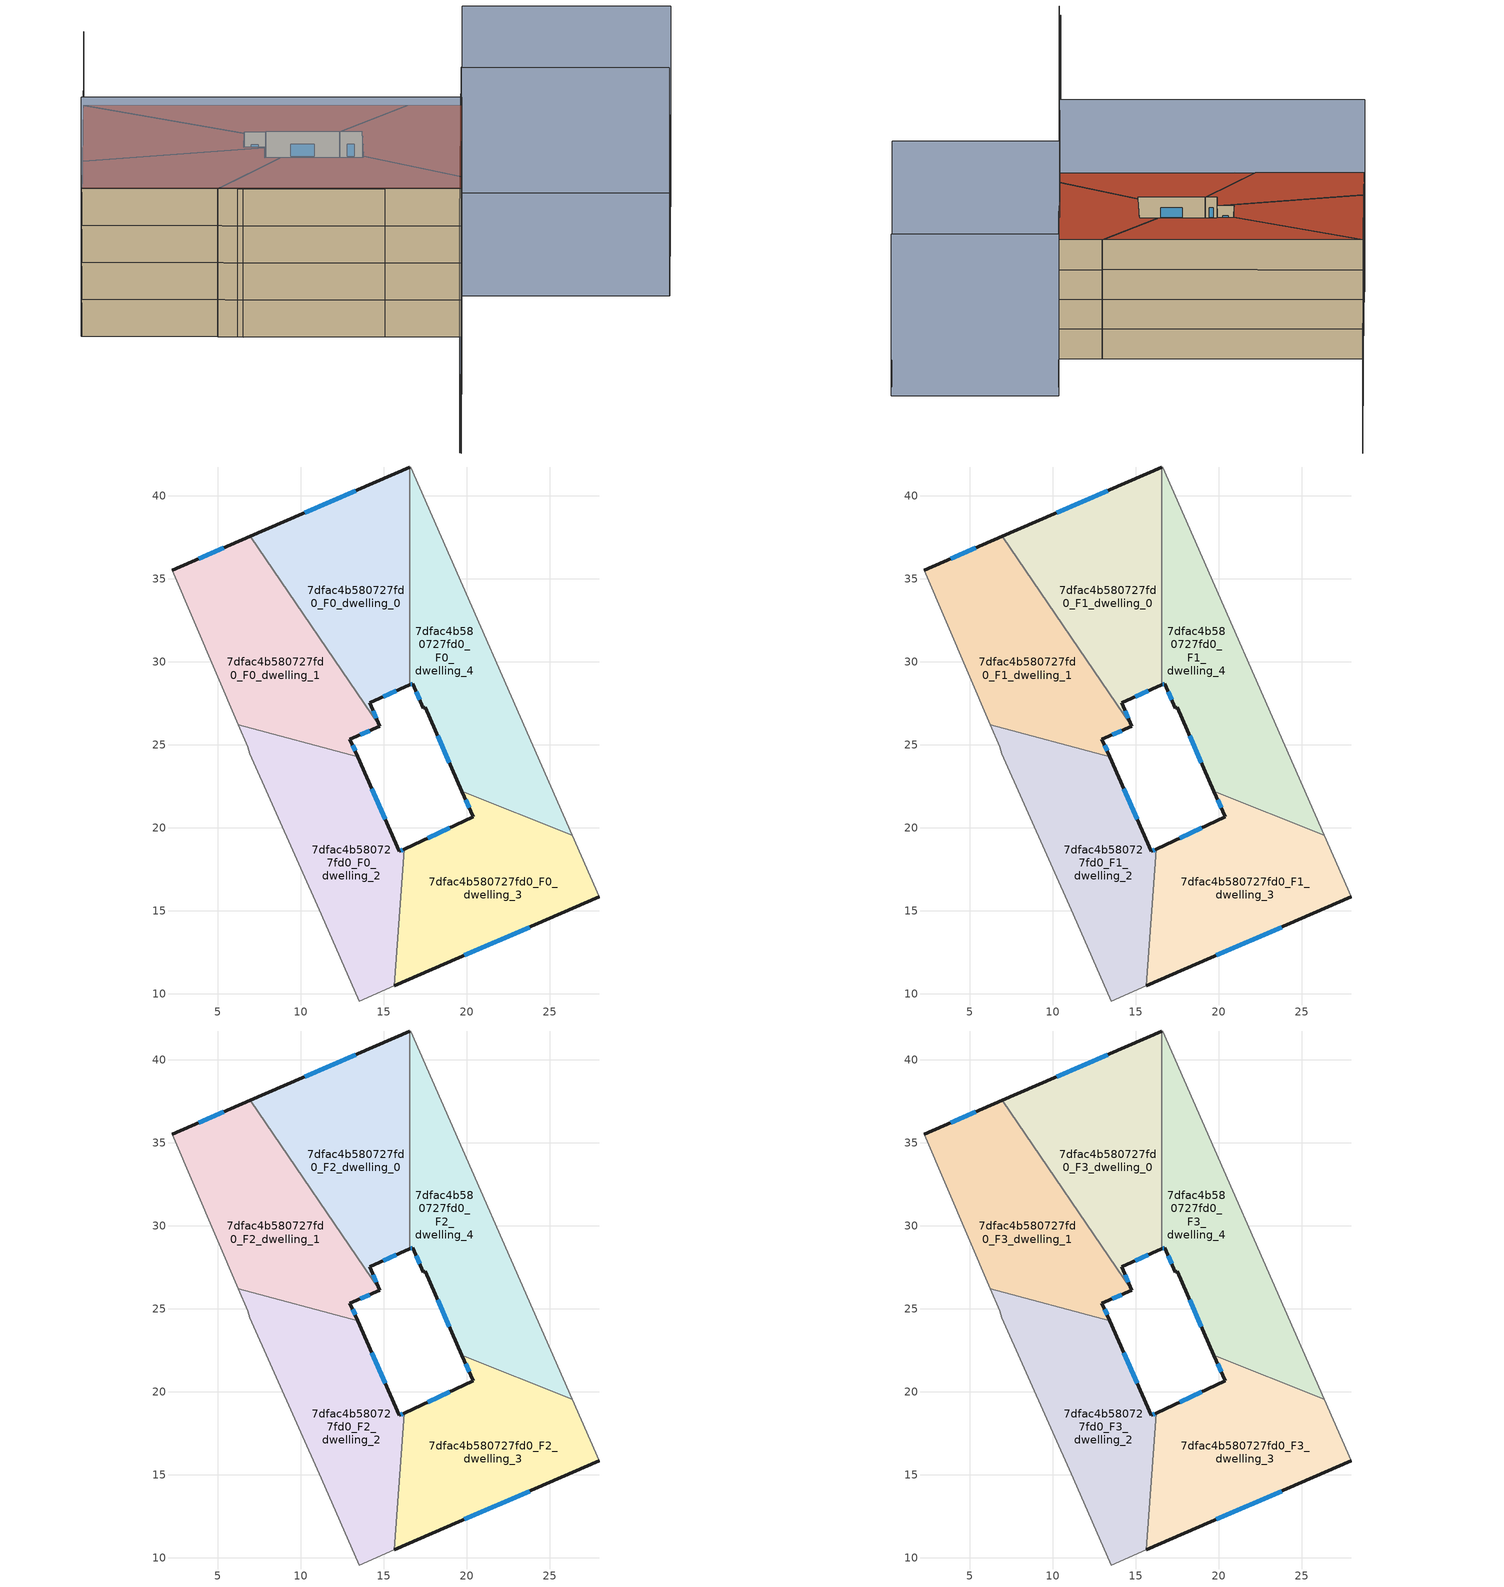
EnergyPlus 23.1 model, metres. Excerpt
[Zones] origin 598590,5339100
7dfac4b580727fd0_F0_dwelling_0
 floor ground (EU_floor_Construction): 16.59,41.72 16.59,28.62 14.15,27.55 14.78,26.14 14.77,26.13 6.97,37.56 z0
 wall outside (EU_wall_Construction): 14.77,26.13 14.78,26.14 14.15,27.55 16.59,28.62 / 16.59,41.72 6.97,37.56 z0:3
 wall to 7dfac4b580727fd0_F0_dwelling_4 (EU_wall_Construction): 16.59,28.62 16.59,41.72 z0:3
 wall to 7dfac4b580727fd0_F0_dwelling_1 (EU_wall_Construction): 6.97,37.56 14.77,26.13 z0:3
 window (EU_Window_Construction): 14.98,27.92 15.76,28.26 / 14.57,26.62 14.37,27.07 / 13.31,40.3 10.24,38.97 z1.02:1.98
7dfac4b580727fd0_F0_dwelling_1
 floor ground (EU_floor_Construction): 6.97,37.56 14.77,26.13 12.97,25.34 13.43,24.3 6.25,26.21 2.26,35.52 z0
 wall outside (EU_wall_Construction): 13.43,24.3 12.97,25.34 14.77,26.13 / 6.97,37.56 2.26,35.52 z0:3
 wall adiabatic (EU_wall_Construction): 2.26,35.52 6.25,26.21 z0:3
 wall to 7dfac4b580727fd0_F0_dwelling_2 (EU_wall_Construction): 6.25,26.21 13.43,24.3 z0:3
 window (EU_Window_Construction): 13.58,25.61 14.16,25.86 / 13.28,24.66 13.13,24.99 / 5.37,36.86 3.86,36.21 z1.02:1.98
7dfac4b580727fd0_F0_dwelling_2
 floor ground (EU_floor_Construction): 13.43,24.3 15.94,18.58 16.24,18.73 15.65,10.5 13.53,9.58 11.24,14.81 6.94,24.46 6.82,24.88 6.25,26.21 z0
 wall outside (EU_wall_Construction): 16.24,18.73 15.94,18.58 13.43,24.3 z0:3
 wall adiabatic (EU_wall_Construction): 6.25,26.21 6.82,24.88 6.94,24.46 11.24,14.81 13.53,9.58 15.65,10.5 z0:3
 wall to 7dfac4b580727fd0_F0_dwelling_3 (EU_wall_Construction): 15.65,10.5 16.24,18.73 z0:3
 window (EU_Window_Construction): 15.09,20.53 14.28,22.36 / 16.14,18.68 16.04,18.63 z1.02:1.98
7dfac4b580727fd0_F0_dwelling_3
 floor ground (EU_floor_Construction): 26.36,19.57 27.99,15.86 15.65,10.5 16.24,18.73 20.39,20.68 19.71,22.22 z0
 wall outside (EU_wall_Construction): 19.71,22.22 20.39,20.68 16.24,18.73 / 15.65,10.5 27.99,15.86 z0:3
 wall adiabatic (EU_wall_Construction): 27.99,15.86 26.36,19.57 z0:3
 wall to 7dfac4b580727fd0_F0_dwelling_4 (EU_wall_Construction): 26.36,19.57 19.71,22.22 z0:3
 window (EU_Window_Construction): 18.98,20.01 17.65,19.39 / 19.94,21.69 20.16,21.2 / 19.85,12.32 23.79,14.03 z1.02:1.98
7dfac4b580727fd0_F0_dwelling_4
 floor ground (EU_floor_Construction): 16.64,41.74 26.36,19.57 19.71,22.22 17.5,27.26 17.4,27.22 16.75,28.69 16.59,28.62 16.59,41.72 z0
 wall outside (EU_wall_Construction): 16.59,28.62 16.75,28.69 17.4,27.22 17.5,27.26 19.71,22.22 z0:3
 wall adiabatic (EU_wall_Construction): 26.36,19.57 16.64,41.74 16.59,41.72 z0:3
 window (EU_Window_Construction): 18.25,25.55 18.96,23.93 / 16.97,28.19 17.18,27.72 / 16.64,28.64 16.7,28.67 z1.02:1.98
7dfac4b580727fd0_F1_dwelling_0
 floor to 7dfac4b580727fd0_F0_dwelling_0 (EU_floor_Construction): 16.59,41.72 16.59,28.62 14.15,27.55 14.78,26.14 14.76,26.13 6.97,37.56 z3
 wall outside (EU_wall_Construction): 14.77,26.13 14.78,26.14 14.15,27.55 16.59,28.62 / 16.59,41.72 6.97,37.56 z3:6
 wall to 7dfac4b580727fd0_F1_dwelling_4 (EU_wall_Construction): 16.59,28.62 16.59,41.72 z3:6
 wall to 7dfac4b580727fd0_F1_dwelling_1 (EU_wall_Construction): 6.97,37.56 14.77,26.13 z3:6
 window (EU_Window_Construction): 14.98,27.92 15.76,28.26 / 14.57,26.62 14.37,27.07 / 13.31,40.3 10.24,38.97 z4.02:4.98
7dfac4b580727fd0_F1_dwelling_1
 floor to 7dfac4b580727fd0_F0_dwelling_1 (EU_floor_Construction): 6.97,37.56 14.76,26.13 12.97,25.34 13.43,24.3 6.25,26.21 2.26,35.52 z3
 wall outside (EU_wall_Construction): 13.43,24.3 12.97,25.34 14.77,26.13 / 6.97,37.56 2.26,35.52 z3:6
 wall adiabatic (EU_wall_Construction): 2.26,35.52 6.25,26.21 z3:6
 wall to 7dfac4b580727fd0_F1_dwelling_2 (EU_wall_Construction): 6.25,26.21 13.43,24.3 z3:6
 window (EU_Window_Construction): 13.58,25.61 14.16,25.86 / 13.28,24.66 13.13,24.99 / 5.37,36.86 3.86,36.21 z4.02:4.98
7dfac4b580727fd0_F1_dwelling_2
 floor to 7dfac4b580727fd0_F0_dwelling_2 (EU_floor_Construction): 13.43,24.3 15.94,18.58 16.24,18.73 15.65,10.5 13.53,9.58 11.24,14.81 6.94,24.46 6.82,24.88 6.25,26.21 z3
 wall outside (EU_wall_Construction): 16.24,18.73 15.94,18.58 13.43,24.3 z3:6
 wall adiabatic (EU_wall_Construction): 6.25,26.21 6.82,24.88 6.94,24.46 11.24,14.81 13.53,9.58 15.65,10.5 z3:6
 wall to 7dfac4b580727fd0_F1_dwelling_3 (EU_wall_Construction): 15.65,10.5 16.24,18.73 z3:6
 window (EU_Window_Construction): 15.09,20.53 14.28,22.36 / 16.14,18.68 16.04,18.63 z4.02:4.98
7dfac4b580727fd0_F1_dwelling_3
 floor to 7dfac4b580727fd0_F0_dwelling_3 (EU_floor_Construction): 26.36,19.57 27.99,15.86 15.65,10.5 16.24,18.73 20.39,20.68 19.71,22.22 z3
 wall outside (EU_wall_Construction): 19.71,22.22 20.39,20.68 16.24,18.73 / 15.65,10.5 27.99,15.86 z3:6
 wall adiabatic (EU_wall_Construction): 27.99,15.86 26.36,19.57 z3:6
 wall to 7dfac4b580727fd0_F1_dwelling_4 (EU_wall_Construction): 26.36,19.57 19.71,22.22 z3:6
 window (EU_Window_Construction): 18.98,20.01 17.65,19.39 / 19.94,21.69 20.16,21.2 / 19.85,12.32 23.79,14.03 z4.02:4.98
7dfac4b580727fd0_F1_dwelling_4
 floor to 7dfac4b580727fd0_F0_dwelling_4 (EU_floor_Construction): 16.64,41.74 26.36,19.57 19.71,22.22 17.5,27.26 17.4,27.22 16.75,28.69 16.59,28.62 16.59,41.72 z3
 wall outside (EU_wall_Construction): 16.59,28.62 16.75,28.69 17.4,27.22 17.5,27.26 19.71,22.22 z3:6
 wall adiabatic (EU_wall_Construction): 26.36,19.57 16.64,41.74 16.59,41.72 z3:6
 window (EU_Window_Construction): 18.25,25.55 18.96,23.93 / 16.97,28.19 17.18,27.72 / 16.64,28.64 16.7,28.67 z4.02:4.98
7dfac4b580727fd0_F2_dwelling_0
 floor to 7dfac4b580727fd0_F1_dwelling_0 (EU_floor_Construction): 16.59,41.72 16.59,28.62 14.15,27.55 14.78,26.14 14.76,26.13 6.97,37.56 z6
 wall outside (EU_wall_Construction): 14.77,26.13 14.78,26.14 14.15,27.55 16.59,28.62 / 16.59,41.72 6.97,37.56 z6:9
 wall to 7dfac4b580727fd0_F2_dwelling_4 (EU_wall_Construction): 16.59,28.62 16.59,41.72 z6:9
 wall to 7dfac4b580727fd0_F2_dwelling_1 (EU_wall_Construction): 6.97,37.56 14.77,26.13 z6:9
 window (EU_Window_Construction): 14.98,27.92 15.76,28.26 / 14.57,26.62 14.37,27.07 / 13.31,40.3 10.24,38.97 z7.02:7.98
7dfac4b580727fd0_F2_dwelling_1
 floor to 7dfac4b580727fd0_F1_dwelling_1 (EU_floor_Construction): 6.97,37.56 14.76,26.13 12.97,25.34 13.43,24.3 6.25,26.21 2.26,35.52 z6
 wall outside (EU_wall_Construction): 13.43,24.3 12.97,25.34 14.77,26.13 / 6.97,37.56 2.26,35.52 z6:9
 wall adiabatic (EU_wall_Construction): 2.26,35.52 6.25,26.21 z6:9
 wall to 7dfac4b580727fd0_F2_dwelling_2 (EU_wall_Construction): 6.25,26.21 13.43,24.3 z6:9
 window (EU_Window_Construction): 13.58,25.61 14.16,25.86 / 13.28,24.66 13.13,24.99 / 5.37,36.86 3.86,36.21 z7.02:7.98
7dfac4b580727fd0_F2_dwelling_2
 floor to 7dfac4b580727fd0_F1_dwelling_2 (EU_floor_Construction): 13.43,24.3 15.94,18.58 16.24,18.73 15.65,10.5 13.53,9.58 11.24,14.81 6.94,24.46 6.82,24.88 6.25,26.21 z6
 wall outside (EU_wall_Construction): 16.24,18.73 15.94,18.58 13.43,24.3 z6:9
 wall adiabatic (EU_wall_Construction): 6.25,26.21 6.82,24.88 6.94,24.46 11.24,14.81 13.53,9.58 15.65,10.5 z6:9
 wall to 7dfac4b580727fd0_F2_dwelling_3 (EU_wall_Construction): 15.65,10.5 16.24,18.73 z6:9
 window (EU_Window_Construction): 15.09,20.53 14.28,22.36 / 16.14,18.68 16.04,18.63 z7.02:7.98
7dfac4b580727fd0_F2_dwelling_3
 floor to 7dfac4b580727fd0_F1_dwelling_3 (EU_floor_Construction): 26.36,19.57 27.99,15.86 15.65,10.5 16.24,18.73 20.39,20.68 19.71,22.22 z6
 wall outside (EU_wall_Construction): 19.71,22.22 20.39,20.68 16.24,18.73 / 15.65,10.5 27.99,15.86 z6:9
 wall adiabatic (EU_wall_Construction): 27.99,15.86 26.36,19.57 z6:9
 wall to 7dfac4b580727fd0_F2_dwelling_4 (EU_wall_Construction): 26.36,19.57 19.71,22.22 z6:9
 window (EU_Window_Construction): 18.98,20.01 17.65,19.39 / 19.94,21.69 20.16,21.2 / 19.85,12.32 23.79,14.03 z7.02:7.98
7dfac4b580727fd0_F2_dwelling_4
 floor to 7dfac4b580727fd0_F1_dwelling_4 (EU_floor_Construction): 16.64,41.74 26.36,19.57 19.71,22.22 17.5,27.26 17.4,27.22 16.75,28.69 16.59,28.62 16.59,41.72 z6
 wall outside (EU_wall_Construction): 16.59,28.62 16.75,28.69 17.4,27.22 17.5,27.26 19.71,22.22 z6:9
 wall adiabatic (EU_wall_Construction): 26.36,19.57 16.64,41.74 16.59,41.72 z6:9
 window (EU_Window_Construction): 18.25,25.55 18.96,23.93 / 16.97,28.19 17.18,27.72 / 16.64,28.64 16.7,28.67 z7.02:7.98
7dfac4b580727fd0_F3_dwelling_0
 floor to 7dfac4b580727fd0_F2_dwelling_0 (EU_floor_Construction): 16.59,41.72 16.59,28.62 14.15,27.55 14.78,26.14 14.76,26.13 6.97,37.56 z9
 wall outside (EU_wall_Construction): 14.77,26.13 14.78,26.14 14.15,27.55 16.59,28.62 / 16.59,41.72 6.97,37.56 z9:12
 wall to 7dfac4b580727fd0_F3_dwelling_4 (EU_wall_Construction): 16.59,28.62 16.59,41.72 z9:12
 wall to 7dfac4b580727fd0_F3_dwelling_1 (EU_wall_Construction): 6.97,37.56 14.77,26.13 z9:12
 window (EU_Window_Construction): 14.98,27.92 15.76,28.26 / 14.57,26.62 14.37,27.07 / 13.31,40.3 10.24,38.97 z10.02:10.98
 roof outside (EU_roof_Construction): 14.78,26.14 14.15,27.55 16.59,28.62 16.59,41.72 6.97,37.56 14.77,26.13 z12
7dfac4b580727fd0_F3_dwelling_1
 floor to 7dfac4b580727fd0_F2_dwelling_1 (EU_floor_Construction): 6.97,37.56 14.76,26.13 12.97,25.34 13.43,24.3 6.25,26.21 2.26,35.52 z9
 wall outside (EU_wall_Construction): 13.43,24.3 12.97,25.34 14.77,26.13 / 6.97,37.56 2.26,35.52 z9:12
 wall adiabatic (EU_wall_Construction): 2.26,35.52 6.25,26.21 z9:12
 wall to 7dfac4b580727fd0_F3_dwelling_2 (EU_wall_Construction): 6.25,26.21 13.43,24.3 z9:12
 window (EU_Window_Construction): 13.58,25.61 14.16,25.86 / 13.28,24.66 13.13,24.99 / 5.37,36.86 3.86,36.21 z10.02:10.98
 roof outside (EU_roof_Construction): 13.43,24.3 12.97,25.34 14.77,26.13 6.97,37.56 2.26,35.52 6.25,26.21 z12
7dfac4b580727fd0_F3_dwelling_2
 floor to 7dfac4b580727fd0_F2_dwelling_2 (EU_floor_Construction): 13.43,24.3 15.94,18.58 16.24,18.73 15.65,10.5 13.53,9.58 11.24,14.81 6.94,24.46 6.82,24.88 6.25,26.21 z9
 wall outside (EU_wall_Construction): 16.24,18.73 15.94,18.58 13.43,24.3 z9:12
 wall adiabatic (EU_wall_Construction): 6.25,26.21 6.82,24.88 6.94,24.46 11.24,14.81 13.53,9.58 15.65,10.5 z9:12
 wall to 7dfac4b580727fd0_F3_dwelling_3 (EU_wall_Construction): 15.65,10.5 16.24,18.73 z9:12
 window (EU_Window_Construction): 15.09,20.53 14.28,22.36 / 16.14,18.68 16.04,18.63 z10.02:10.98
 roof outside (EU_roof_Construction): 15.65,10.5 16.24,18.73 15.94,18.58 13.43,24.3 6.25,26.21 6.82,24.88 6.94,24.46 11.24,14.81 13.53,9.58 z12
7dfac4b580727fd0_F3_dwelling_3
 floor to 7dfac4b580727fd0_F2_dwelling_3 (EU_floor_Construction): 26.36,19.57 27.99,15.86 15.65,10.5 16.24,18.73 20.39,20.68 19.71,22.22 z9
 wall outside (EU_wall_Construction): 19.71,22.22 20.39,20.68 16.24,18.73 / 15.65,10.5 27.99,15.86 z9:12
 wall adiabatic (EU_wall_Construction): 27.99,15.86 26.36,19.57 z9:12
 wall to 7dfac4b580727fd0_F3_dwelling_4 (EU_wall_Construction): 26.36,19.57 19.71,22.22 z9:12
 window (EU_Window_Construction): 18.98,20.01 17.65,19.39 / 19.94,21.69 20.16,21.2 / 19.85,12.32 23.79,14.03 z10.02:10.98
 roof outside (EU_roof_Construction): 27.99,15.86 26.36,19.57 19.71,22.22 20.39,20.68 16.24,18.73 15.65,10.5 z12
7dfac4b580727fd0_F3_dwelling_4
 floor to 7dfac4b580727fd0_F2_dwelling_4 (EU_floor_Construction): 16.64,41.74 26.36,19.57 19.71,22.22 17.5,27.26 17.4,27.22 16.75,28.69 16.59,28.62 16.59,41.72 z9
 wall outside (EU_wall_Construction): 16.59,28.62 16.75,28.69 17.4,27.22 17.5,27.26 19.71,22.22 z9:12
 wall adiabatic (EU_wall_Construction): 26.36,19.57 16.64,41.74 16.59,41.72 z9:12
 window (EU_Window_Construction): 18.25,25.55 18.96,23.93 / 16.97,28.19 17.18,27.72 / 16.64,28.64 16.7,28.67 z10.02:10.98
 roof outside (EU_roof_Construction): 26.36,19.57 16.64,41.74 16.59,41.72 16.59,28.62 16.75,28.69 17.4,27.22 17.5,27.26 19.71,22.22 z12
shading: -6.48,0.93 20.64,12.73 / 20.64,12.73 26.84,-1.5 z0:18.5; 26.82,-1.52 20.63,12.66 / 20.63,12.66 34.1,18.54 / 34.1,18.54 40.29,4.36 / 40.29,4.36 26.82,-1.52 z0:8.3; 42.17,5.11 35.93,19.34 z0:16.3; 2.23,35.58 13.62,9.62 / 13.62,9.62 -6.49,0.8 z0:19.4; 27.95,15.82 16.64,41.74 / 16.64,41.74 36.9,50.58 z0:8.4
[Building]
EU S2 Campaign: North Axis=0; Terrain=City; Solar Distribution=FullExterior
[Site:Location]
Vienna: Latitude=48; Longitude=16.5; Time Zone=1; Elevation=183
[SizingPeriod:WeatherFileDays]
AnnualSizingPeriod: Begin Month=1; Begin Day of Month=1; End Month=12; End Day of Month=31; Day of Week for Start Day=Monday; Use Weather File Daylight Saving Period=No; Use Weather File Rain and Snow Indicators=No
[MATERIAL]
EU_InternalMass_Material: Roughness=MediumRough; Thickness=0.1; Conductivity=1; Density=1800; Specific Heat=900; Thermal Absorptance=0.9; Solar Absorptance=0.7; Visible Absorptance=0.7
[MATERIAL:NOMASS] Roughness=MediumRough; Thermal Absorptance=0.9; Solar Absorptance=0.7; Visible Absorptance=0.7
Name | Thermal Resistance
EU_wall_NoMass | 0.942466
EU_roof_NoMass | 0.551687
EU_floor_NoMass | 0.66527
[WINDOWMATERIAL:SIMPLEGLAZINGSYSTEM]
EU_Window_SimpleGlazing: UFactor=2.03367; Solar Heat Gain Coefficient=0.65; Visible Transmittance=0.65
[CONSTRUCTION]
EU_wall_Construction: EU_wall_NoMass
EU_roof_Construction: EU_roof_NoMass
EU_floor_Construction: EU_floor_NoMass
EU_Window_Construction: EU_Window_SimpleGlazing
EU_InternalMass_Construction: EU_InternalMass_Material
[ZONE] Type=1; Multiplier=1; Ceiling Height=autocalculate; Floor Area=autocalculate; Part of Total Floor Area=Yes
Name | Volume
7dfac4b580727fd0_F0_dwelling_0 | 243.173
7dfac4b580727fd0_F1_dwelling_0; 7dfac4b580727fd0_F2_dwelling_0; 7dfac4b580727fd0_F3_dwelling_0 | 243.174
7dfac4b580727fd0_F0_dwelling_1 | 243.158
7dfac4b580727fd0_F1_dwelling_1; 7dfac4b580727fd0_F2_dwelling_1; 7dfac4b580727fd0_F3_dwelling_1 | 243.157
7dfac4b580727fd0_F0_dwelling_2 | 243.169
7dfac4b580727fd0_F1_dwelling_2; 7dfac4b580727fd0_F2_dwelling_2; 7dfac4b580727fd0_F3_dwelling_2 | 243.17
7dfac4b580727fd0_F0_dwelling_3; 7dfac4b580727fd0_F1_dwelling_3; 7dfac4b580727fd0_F2_dwelling_3; 7dfac4b580727fd0_F3_dwelling_3 | 243.163
7dfac4b580727fd0_F0_dwelling_4 | 243.153
7dfac4b580727fd0_F1_dwelling_4; 7dfac4b580727fd0_F2_dwelling_4; 7dfac4b580727fd0_F3_dwelling_4 | 243.152
[INTERNALMASS] Construction=EU_InternalMass_Construction
Name | Zone or ZoneList | Surface Area
7dfac4b580727fd0_F0_dwelling_0_EU_InternalMass | 7dfac4b580727fd0_F0_dwelling_0 | 81.0579
7dfac4b580727fd0_F0_dwelling_1_EU_InternalMass | 7dfac4b580727fd0_F0_dwelling_1 | 81.0525
7dfac4b580727fd0_F0_dwelling_2_EU_InternalMass | 7dfac4b580727fd0_F0_dwelling_2 | 81.0565
7dfac4b580727fd0_F0_dwelling_3_EU_InternalMass | 7dfac4b580727fd0_F0_dwelling_3 | 81.054
7dfac4b580727fd0_F0_dwelling_4_EU_InternalMass | 7dfac4b580727fd0_F0_dwelling_4 | 81.0508
7dfac4b580727fd0_F1_dwelling_0_EU_InternalMass | 7dfac4b580727fd0_F1_dwelling_0 | 81.0579
7dfac4b580727fd0_F1_dwelling_1_EU_InternalMass | 7dfac4b580727fd0_F1_dwelling_1 | 81.0525
7dfac4b580727fd0_F1_dwelling_2_EU_InternalMass | 7dfac4b580727fd0_F1_dwelling_2 | 81.0565
7dfac4b580727fd0_F1_dwelling_3_EU_InternalMass | 7dfac4b580727fd0_F1_dwelling_3 | 81.054
7dfac4b580727fd0_F1_dwelling_4_EU_InternalMass | 7dfac4b580727fd0_F1_dwelling_4 | 81.0508
7dfac4b580727fd0_F2_dwelling_0_EU_InternalMass | 7dfac4b580727fd0_F2_dwelling_0 | 81.0579
7dfac4b580727fd0_F2_dwelling_1_EU_InternalMass | 7dfac4b580727fd0_F2_dwelling_1 | 81.0525
7dfac4b580727fd0_F2_dwelling_2_EU_InternalMass | 7dfac4b580727fd0_F2_dwelling_2 | 81.0565
7dfac4b580727fd0_F2_dwelling_3_EU_InternalMass | 7dfac4b580727fd0_F2_dwelling_3 | 81.054
7dfac4b580727fd0_F2_dwelling_4_EU_InternalMass | 7dfac4b580727fd0_F2_dwelling_4 | 81.0508
7dfac4b580727fd0_F3_dwelling_0_EU_InternalMass | 7dfac4b580727fd0_F3_dwelling_0 | 81.0579
7dfac4b580727fd0_F3_dwelling_1_EU_InternalMass | 7dfac4b580727fd0_F3_dwelling_1 | 81.0525
7dfac4b580727fd0_F3_dwelling_2_EU_InternalMass | 7dfac4b580727fd0_F3_dwelling_2 | 81.0565
7dfac4b580727fd0_F3_dwelling_3_EU_InternalMass | 7dfac4b580727fd0_F3_dwelling_3 | 81.054
7dfac4b580727fd0_F3_dwelling_4_EU_InternalMass | 7dfac4b580727fd0_F3_dwelling_4 | 81.0508
[OTHEREQUIPMENT] Fuel Type=Electricity; Design Level Calculation Method=Watts/Area; Power per Zone Floor Area=1; Fraction Latent=0; Fraction Radiant=0; Fraction Lost=0; Carbon Dioxide Generation Rate=0; EndUse Subcategory=EU_Step8_InternalGains
Name | Zone or ZoneList or Space or SpaceList | Schedule
EU_Step8_InternalGain_7dfac4b580727fd0_F0_dwelling_0_f000 | 7dfac4b580727fd0_F0_dwelling_0 | EU_Step8_GainSchedule_7dfac4b580727fd0_F0_dwelling_0_f000
EU_Step8_InternalGain_7dfac4b580727fd0_F0_dwelling_1_f000 | 7dfac4b580727fd0_F0_dwelling_1 | EU_Step8_GainSchedule_7dfac4b580727fd0_F0_dwelling_1_f000
EU_Step8_InternalGain_7dfac4b580727fd0_F0_dwelling_2_f000 | 7dfac4b580727fd0_F0_dwelling_2 | EU_Step8_GainSchedule_7dfac4b580727fd0_F0_dwelling_2_f000
EU_Step8_InternalGain_7dfac4b580727fd0_F0_dwelling_3_f000 | 7dfac4b580727fd0_F0_dwelling_3 | EU_Step8_GainSchedule_7dfac4b580727fd0_F0_dwelling_3_f000
EU_Step8_InternalGain_7dfac4b580727fd0_F0_dwelling_4_f000 | 7dfac4b580727fd0_F0_dwelling_4 | EU_Step8_GainSchedule_7dfac4b580727fd0_F0_dwelling_4_f000
EU_Step8_InternalGain_7dfac4b580727fd0_F1_dwelling_0_f000 | 7dfac4b580727fd0_F1_dwelling_0 | EU_Step8_GainSchedule_7dfac4b580727fd0_F1_dwelling_0_f000
EU_Step8_InternalGain_7dfac4b580727fd0_F1_dwelling_1_f000 | 7dfac4b580727fd0_F1_dwelling_1 | EU_Step8_GainSchedule_7dfac4b580727fd0_F1_dwelling_1_f000
EU_Step8_InternalGain_7dfac4b580727fd0_F1_dwelling_2_f000 | 7dfac4b580727fd0_F1_dwelling_2 | EU_Step8_GainSchedule_7dfac4b580727fd0_F1_dwelling_2_f000
EU_Step8_InternalGain_7dfac4b580727fd0_F1_dwelling_3_f000 | 7dfac4b580727fd0_F1_dwelling_3 | EU_Step8_GainSchedule_7dfac4b580727fd0_F1_dwelling_3_f000
EU_Step8_InternalGain_7dfac4b580727fd0_F1_dwelling_4_f000 | 7dfac4b580727fd0_F1_dwelling_4 | EU_Step8_GainSchedule_7dfac4b580727fd0_F1_dwelling_4_f000
EU_Step8_InternalGain_7dfac4b580727fd0_F2_dwelling_0_f000 | 7dfac4b580727fd0_F2_dwelling_0 | EU_Step8_GainSchedule_7dfac4b580727fd0_F2_dwelling_0_f000
EU_Step8_InternalGain_7dfac4b580727fd0_F2_dwelling_1_f000 | 7dfac4b580727fd0_F2_dwelling_1 | EU_Step8_GainSchedule_7dfac4b580727fd0_F2_dwelling_1_f000
EU_Step8_InternalGain_7dfac4b580727fd0_F2_dwelling_2_f000 | 7dfac4b580727fd0_F2_dwelling_2 | EU_Step8_GainSchedule_7dfac4b580727fd0_F2_dwelling_2_f000
EU_Step8_InternalGain_7dfac4b580727fd0_F2_dwelling_3_f000 | 7dfac4b580727fd0_F2_dwelling_3 | EU_Step8_GainSchedule_7dfac4b580727fd0_F2_dwelling_3_f000
EU_Step8_InternalGain_7dfac4b580727fd0_F2_dwelling_4_f000 | 7dfac4b580727fd0_F2_dwelling_4 | EU_Step8_GainSchedule_7dfac4b580727fd0_F2_dwelling_4_f000
EU_Step8_InternalGain_7dfac4b580727fd0_F3_dwelling_0_f000 | 7dfac4b580727fd0_F3_dwelling_0 | EU_Step8_GainSchedule_7dfac4b580727fd0_F3_dwelling_0_f000
EU_Step8_InternalGain_7dfac4b580727fd0_F3_dwelling_1_f000 | 7dfac4b580727fd0_F3_dwelling_1 | EU_Step8_GainSchedule_7dfac4b580727fd0_F3_dwelling_1_f000
EU_Step8_InternalGain_7dfac4b580727fd0_F3_dwelling_2_f000 | 7dfac4b580727fd0_F3_dwelling_2 | EU_Step8_GainSchedule_7dfac4b580727fd0_F3_dwelling_2_f000
EU_Step8_InternalGain_7dfac4b580727fd0_F3_dwelling_3_f000 | 7dfac4b580727fd0_F3_dwelling_3 | EU_Step8_GainSchedule_7dfac4b580727fd0_F3_dwelling_3_f000
EU_Step8_InternalGain_7dfac4b580727fd0_F3_dwelling_4_f000 | 7dfac4b580727fd0_F3_dwelling_4 | EU_Step8_GainSchedule_7dfac4b580727fd0_F3_dwelling_4_f000
[ZONEVENTILATION:DESIGNFLOWRATE] Schedule=EU_AlwaysOn; Design Flow Rate Calculation Method=AirChanges/Hour; Air Changes per Hour=0.530523; Ventilation Type=Natural; Fan Pressure Rise=0; Fan Total Efficiency=1; Constant Term Coefficient=1; Temperature Term Coefficient=0; Velocity Term Coefficient=0; Velocity Squared Term Coefficient=0; Minimum Indoor Temperature=-100; Maximum Indoor Temperature=100; Delta Temperature=-100; Minimum Outdoor Temperature=-100; Maximum Outdoor Temperature=100; Maximum Wind Speed=40
Name | Zone or ZoneList or Space or SpaceList
EU_ConstantAir_7dfac4b580727fd0_F0_dwelling_0 | 7dfac4b580727fd0_F0_dwelling_0
EU_ConstantAir_7dfac4b580727fd0_F0_dwelling_1 | 7dfac4b580727fd0_F0_dwelling_1
EU_ConstantAir_7dfac4b580727fd0_F0_dwelling_2 | 7dfac4b580727fd0_F0_dwelling_2
EU_ConstantAir_7dfac4b580727fd0_F0_dwelling_3 | 7dfac4b580727fd0_F0_dwelling_3
EU_ConstantAir_7dfac4b580727fd0_F0_dwelling_4 | 7dfac4b580727fd0_F0_dwelling_4
EU_ConstantAir_7dfac4b580727fd0_F1_dwelling_0 | 7dfac4b580727fd0_F1_dwelling_0
EU_ConstantAir_7dfac4b580727fd0_F1_dwelling_1 | 7dfac4b580727fd0_F1_dwelling_1
EU_ConstantAir_7dfac4b580727fd0_F1_dwelling_2 | 7dfac4b580727fd0_F1_dwelling_2
EU_ConstantAir_7dfac4b580727fd0_F1_dwelling_3 | 7dfac4b580727fd0_F1_dwelling_3
EU_ConstantAir_7dfac4b580727fd0_F1_dwelling_4 | 7dfac4b580727fd0_F1_dwelling_4
EU_ConstantAir_7dfac4b580727fd0_F2_dwelling_0 | 7dfac4b580727fd0_F2_dwelling_0
EU_ConstantAir_7dfac4b580727fd0_F2_dwelling_1 | 7dfac4b580727fd0_F2_dwelling_1
EU_ConstantAir_7dfac4b580727fd0_F2_dwelling_2 | 7dfac4b580727fd0_F2_dwelling_2
EU_ConstantAir_7dfac4b580727fd0_F2_dwelling_3 | 7dfac4b580727fd0_F2_dwelling_3
EU_ConstantAir_7dfac4b580727fd0_F2_dwelling_4 | 7dfac4b580727fd0_F2_dwelling_4
EU_ConstantAir_7dfac4b580727fd0_F3_dwelling_0 | 7dfac4b580727fd0_F3_dwelling_0
EU_ConstantAir_7dfac4b580727fd0_F3_dwelling_1 | 7dfac4b580727fd0_F3_dwelling_1
EU_ConstantAir_7dfac4b580727fd0_F3_dwelling_2 | 7dfac4b580727fd0_F3_dwelling_2
EU_ConstantAir_7dfac4b580727fd0_F3_dwelling_3 | 7dfac4b580727fd0_F3_dwelling_3
EU_ConstantAir_7dfac4b580727fd0_F3_dwelling_4 | 7dfac4b580727fd0_F3_dwelling_4
[HVACTEMPLATE:THERMOSTAT] Constant Heating Setpoint=20; Constant Cooling Setpoint=50
EU_HeatOnly_7dfac4b580727fd0_F0_dwelling_0; EU_HeatOnly_7dfac4b580727fd0_F0_dwelling_1; EU_HeatOnly_7dfac4b580727fd0_F0_dwelling_2; EU_HeatOnly_7dfac4b580727fd0_F0_dwelling_3; EU_HeatOnly_7dfac4b580727fd0_F0_dwelling_4; EU_HeatOnly_7dfac4b580727fd0_F1_dwelling_0; EU_HeatOnly_7dfac4b580727fd0_F1_dwelling_1; EU_HeatOnly_7dfac4b580727fd0_F1_dwelling_2; EU_HeatOnly_7dfac4b580727fd0_F1_dwelling_3; EU_HeatOnly_7dfac4b580727fd0_F1_dwelling_4; EU_HeatOnly_7dfac4b580727fd0_F2_dwelling_0; EU_HeatOnly_7dfac4b580727fd0_F2_dwelling_1; EU_HeatOnly_7dfac4b580727fd0_F2_dwelling_2; EU_HeatOnly_7dfac4b580727fd0_F2_dwelling_3; EU_HeatOnly_7dfac4b580727fd0_F2_dwelling_4; EU_HeatOnly_7dfac4b580727fd0_F3_dwelling_0; EU_HeatOnly_7dfac4b580727fd0_F3_dwelling_1; EU_HeatOnly_7dfac4b580727fd0_F3_dwelling_2; EU_HeatOnly_7dfac4b580727fd0_F3_dwelling_3; EU_HeatOnly_7dfac4b580727fd0_F3_dwelling_4
[HVACTEMPLATE:ZONE:IDEALLOADSAIRSYSTEM] System Availability Schedule=EU_AlwaysOn; Maximum Heating Supply Air Temperature=50; Minimum Cooling Supply Air Temperature=13; Maximum Heating Supply Air Humidity Ratio=0.0156; Minimum Cooling Supply Air Humidity Ratio=0.0077; Heating Limit=NoLimit; Cooling Limit=NoLimit; Heating Availability Schedule=EU_AlwaysOn; Cooling Availability Schedule=EU_CoolingOff; Dehumidification Control Type=ConstantSensibleHeatRatio; Cooling Sensible Heat Ratio=0.7; Dehumidification Setpoint=60; Humidification Control Type=None; Humidification Setpoint=30; Outdoor Air Method=None; Outdoor Air Flow Rate per Person=0.00944; Outdoor Air Flow Rate per Zone Floor Area=0; Outdoor Air Flow Rate per Zone=0; Demand Controlled Ventilation Type=None; Outdoor Air Economizer Type=NoEconomizer; Heat Recovery Type=None; Sensible Heat Recovery Effectiveness=0.7; Latent Heat Recovery Effectiveness=0.65
Name | Template Thermostat
7dfac4b580727fd0_F0_dwelling_0 | EU_HeatOnly_7dfac4b580727fd0_F0_dwelling_0
7dfac4b580727fd0_F0_dwelling_1 | EU_HeatOnly_7dfac4b580727fd0_F0_dwelling_1
7dfac4b580727fd0_F0_dwelling_2 | EU_HeatOnly_7dfac4b580727fd0_F0_dwelling_2
7dfac4b580727fd0_F0_dwelling_3 | EU_HeatOnly_7dfac4b580727fd0_F0_dwelling_3
7dfac4b580727fd0_F0_dwelling_4 | EU_HeatOnly_7dfac4b580727fd0_F0_dwelling_4
7dfac4b580727fd0_F1_dwelling_0 | EU_HeatOnly_7dfac4b580727fd0_F1_dwelling_0
7dfac4b580727fd0_F1_dwelling_1 | EU_HeatOnly_7dfac4b580727fd0_F1_dwelling_1
7dfac4b580727fd0_F1_dwelling_2 | EU_HeatOnly_7dfac4b580727fd0_F1_dwelling_2
7dfac4b580727fd0_F1_dwelling_3 | EU_HeatOnly_7dfac4b580727fd0_F1_dwelling_3
7dfac4b580727fd0_F1_dwelling_4 | EU_HeatOnly_7dfac4b580727fd0_F1_dwelling_4
7dfac4b580727fd0_F2_dwelling_0 | EU_HeatOnly_7dfac4b580727fd0_F2_dwelling_0
7dfac4b580727fd0_F2_dwelling_1 | EU_HeatOnly_7dfac4b580727fd0_F2_dwelling_1
7dfac4b580727fd0_F2_dwelling_2 | EU_HeatOnly_7dfac4b580727fd0_F2_dwelling_2
7dfac4b580727fd0_F2_dwelling_3 | EU_HeatOnly_7dfac4b580727fd0_F2_dwelling_3
7dfac4b580727fd0_F2_dwelling_4 | EU_HeatOnly_7dfac4b580727fd0_F2_dwelling_4
7dfac4b580727fd0_F3_dwelling_0 | EU_HeatOnly_7dfac4b580727fd0_F3_dwelling_0
7dfac4b580727fd0_F3_dwelling_1 | EU_HeatOnly_7dfac4b580727fd0_F3_dwelling_1
7dfac4b580727fd0_F3_dwelling_2 | EU_HeatOnly_7dfac4b580727fd0_F3_dwelling_2
7dfac4b580727fd0_F3_dwelling_3 | EU_HeatOnly_7dfac4b580727fd0_F3_dwelling_3
7dfac4b580727fd0_F3_dwelling_4 | EU_HeatOnly_7dfac4b580727fd0_F3_dwelling_4
[SIZING:ZONE] Zone Cooling Design Supply Air Temperature Input Method=SupplyAirTemperature; Zone Cooling Design Supply Air Temperature=13; Zone Heating Design Supply Air Temperature Input Method=SupplyAirTemperature; Zone Heating Design Supply Air Temperature=50; Zone Cooling Design Supply Air Humidity Ratio=0.008; Zone Heating Design Supply Air Humidity Ratio=0.008; Cooling Design Air Flow Method=DesignDay; Cooling Design Air Flow Rate=0; Cooling Minimum Air Flow per Zone Floor Area=0.000762; Cooling Minimum Air Flow=0; Cooling Minimum Air Flow Fraction=0.2; Heating Design Air Flow Method=DesignDay; Heating Design Air Flow Rate=0; Heating Maximum Air Flow per Zone Floor Area=0.002032; Heating Maximum Air Flow=0.141576; Heating Maximum Air Flow Fraction=0.3; Account for Dedicated Outdoor Air System=No; Dedicated Outdoor Air System Control Strategy=NeutralSupplyAir; Dedicated Outdoor Air Low Setpoint Temperature for Design=autosize; Dedicated Outdoor Air High Setpoint Temperature for Design=autosize; Zone Load Sizing Method=Sensible Load Only No Latent Load; Zone Latent Cooling Design Supply Air Humidity Ratio Input Method=HumidityRatioDifference; Zone Cooling Design Supply Air Humidity Ratio Difference=0.005; Zone Latent Heating Design Supply Air Humidity Ratio Input Method=HumidityRatioDifference; Zone Humidification Design Supply Air Humidity Ratio Difference=0.005
7dfac4b580727fd0_F0_dwelling_0; 7dfac4b580727fd0_F0_dwelling_1; 7dfac4b580727fd0_F0_dwelling_2; 7dfac4b580727fd0_F0_dwelling_3; 7dfac4b580727fd0_F0_dwelling_4; 7dfac4b580727fd0_F1_dwelling_0; 7dfac4b580727fd0_F1_dwelling_1; 7dfac4b580727fd0_F1_dwelling_2; 7dfac4b580727fd0_F1_dwelling_3; 7dfac4b580727fd0_F1_dwelling_4; 7dfac4b580727fd0_F2_dwelling_0; 7dfac4b580727fd0_F2_dwelling_1; 7dfac4b580727fd0_F2_dwelling_2; 7dfac4b580727fd0_F2_dwelling_3; 7dfac4b580727fd0_F2_dwelling_4; 7dfac4b580727fd0_F3_dwelling_0; 7dfac4b580727fd0_F3_dwelling_1; 7dfac4b580727fd0_F3_dwelling_2; 7dfac4b580727fd0_F3_dwelling_3; 7dfac4b580727fd0_F3_dwelling_4
[SCHEDULE:CONSTANT]
Name | Hourly Value
EU_AlwaysOn | 1
EU_CoolingOff | 0
[SCHEDULE:FILE] Column Number=1; Rows to Skip at Top=0; Number of Hours of Data=8760; Column Separator=Comma; Interpolate to Timestep=No; Minutes per Item=60; Adjust Schedule for Daylight Savings=Yes
Name | File
EU_Step8_GainSchedule_7dfac4b580727fd0_F0_dwelling_0_f000 | ../../schedules/7dfac4b580727fd0/7dfac4b580727fd0_F0_dwelling_0_f000_gain.csv
EU_Step8_GainSchedule_7dfac4b580727fd0_F0_dwelling_1_f000 | ../../schedules/7dfac4b580727fd0/7dfac4b580727fd0_F0_dwelling_1_f000_gain.csv
EU_Step8_GainSchedule_7dfac4b580727fd0_F0_dwelling_2_f000 | ../../schedules/7dfac4b580727fd0/7dfac4b580727fd0_F0_dwelling_2_f000_gain.csv
EU_Step8_GainSchedule_7dfac4b580727fd0_F0_dwelling_3_f000 | ../../schedules/7dfac4b580727fd0/7dfac4b580727fd0_F0_dwelling_3_f000_gain.csv
EU_Step8_GainSchedule_7dfac4b580727fd0_F0_dwelling_4_f000 | ../../schedules/7dfac4b580727fd0/7dfac4b580727fd0_F0_dwelling_4_f000_gain.csv
EU_Step8_GainSchedule_7dfac4b580727fd0_F1_dwelling_0_f000 | ../../schedules/7dfac4b580727fd0/7dfac4b580727fd0_F1_dwelling_0_f000_gain.csv
EU_Step8_GainSchedule_7dfac4b580727fd0_F1_dwelling_1_f000 | ../../schedules/7dfac4b580727fd0/7dfac4b580727fd0_F1_dwelling_1_f000_gain.csv
EU_Step8_GainSchedule_7dfac4b580727fd0_F1_dwelling_2_f000 | ../../schedules/7dfac4b580727fd0/7dfac4b580727fd0_F1_dwelling_2_f000_gain.csv
EU_Step8_GainSchedule_7dfac4b580727fd0_F1_dwelling_3_f000 | ../../schedules/7dfac4b580727fd0/7dfac4b580727fd0_F1_dwelling_3_f000_gain.csv
EU_Step8_GainSchedule_7dfac4b580727fd0_F1_dwelling_4_f000 | ../../schedules/7dfac4b580727fd0/7dfac4b580727fd0_F1_dwelling_4_f000_gain.csv
EU_Step8_GainSchedule_7dfac4b580727fd0_F2_dwelling_0_f000 | ../../schedules/7dfac4b580727fd0/7dfac4b580727fd0_F2_dwelling_0_f000_gain.csv
EU_Step8_GainSchedule_7dfac4b580727fd0_F2_dwelling_1_f000 | ../../schedules/7dfac4b580727fd0/7dfac4b580727fd0_F2_dwelling_1_f000_gain.csv
EU_Step8_GainSchedule_7dfac4b580727fd0_F2_dwelling_2_f000 | ../../schedules/7dfac4b580727fd0/7dfac4b580727fd0_F2_dwelling_2_f000_gain.csv
EU_Step8_GainSchedule_7dfac4b580727fd0_F2_dwelling_3_f000 | ../../schedules/7dfac4b580727fd0/7dfac4b580727fd0_F2_dwelling_3_f000_gain.csv
EU_Step8_GainSchedule_7dfac4b580727fd0_F2_dwelling_4_f000 | ../../schedules/7dfac4b580727fd0/7dfac4b580727fd0_F2_dwelling_4_f000_gain.csv
EU_Step8_GainSchedule_7dfac4b580727fd0_F3_dwelling_0_f000 | ../../schedules/7dfac4b580727fd0/7dfac4b580727fd0_F3_dwelling_0_f000_gain.csv
EU_Step8_GainSchedule_7dfac4b580727fd0_F3_dwelling_1_f000 | ../../schedules/7dfac4b580727fd0/7dfac4b580727fd0_F3_dwelling_1_f000_gain.csv
EU_Step8_GainSchedule_7dfac4b580727fd0_F3_dwelling_2_f000 | ../../schedules/7dfac4b580727fd0/7dfac4b580727fd0_F3_dwelling_2_f000_gain.csv
EU_Step8_GainSchedule_7dfac4b580727fd0_F3_dwelling_3_f000 | ../../schedules/7dfac4b580727fd0/7dfac4b580727fd0_F3_dwelling_3_f000_gain.csv
EU_Step8_GainSchedule_7dfac4b580727fd0_F3_dwelling_4_f000 | ../../schedules/7dfac4b580727fd0/7dfac4b580727fd0_F3_dwelling_4_f000_gain.csv
